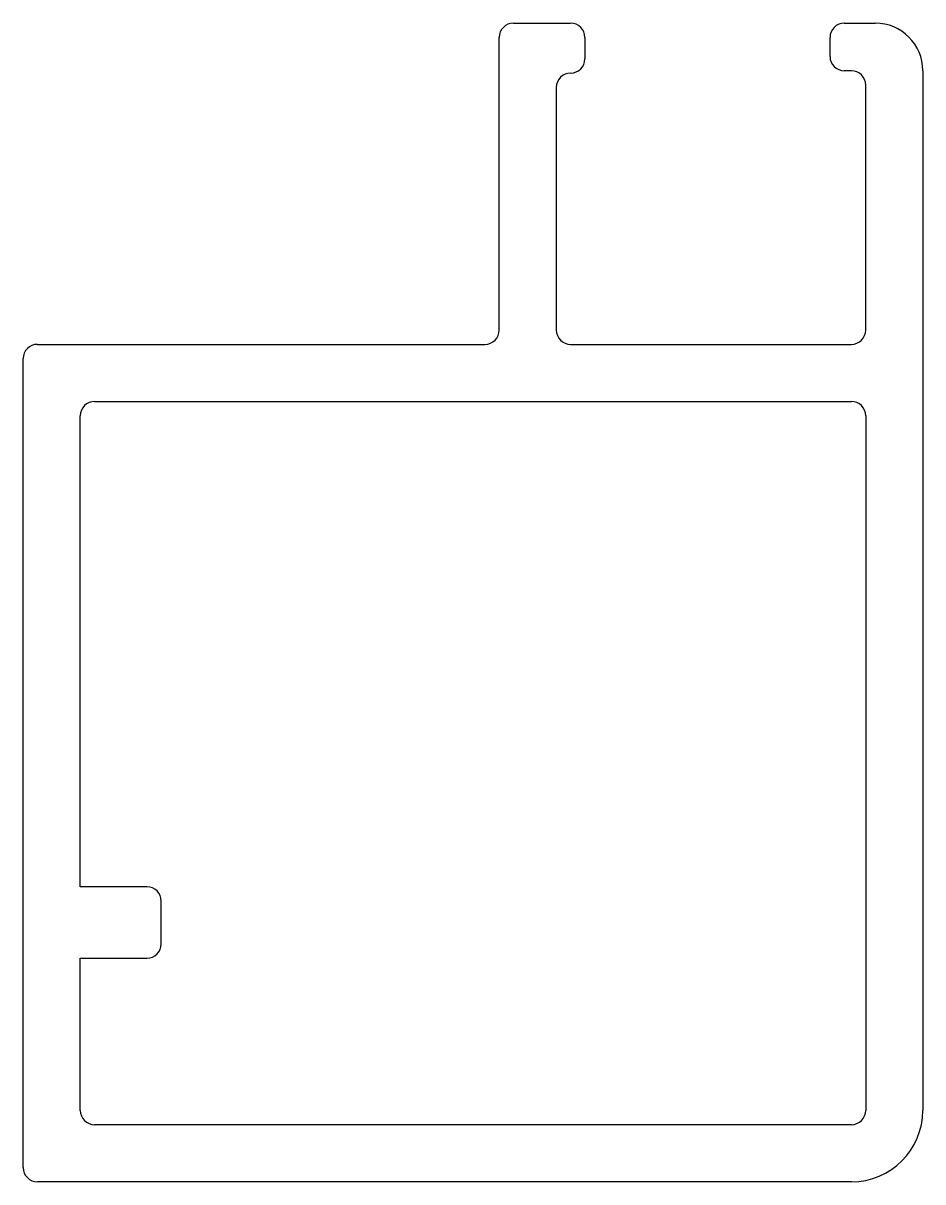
# Model space of a CAD drawing. Extents: x 1.5 to 20.4, y 1.5 to 25.8.
import ezdxf

# ---------------------------------------------------------------- set-up
doc = ezdxf.new("R2010")
doc.units = 0
doc.layers.get('0').update_dxf_attribs({"linetype": 'CONTINUOUS'})

msp = doc.modelspace()

# ---------------------------------------------------------------- linework, layer by layer
for p, q in [((11.78, 25.847), (12.98, 25.847)), ((18.73, 25.847), (19.38, 25.847)), ((11.48, 19.397), (11.48, 25.547)), ((13.28, 25.547), (13.28, 25.097)), ((18.43, 25.147), (18.43, 25.547)), ((18.88, 24.847), (18.73, 24.847)), ((20.38, 24.847), (20.38, 2.997)), ((12.68, 24.497), (12.68, 19.397)), ((19.18, 19.397), (19.18, 24.547)), ((1.78, 19.097), (11.18, 19.097)), ((12.98, 19.097), (18.88, 19.097)), ((1.48, 1.797), (1.48, 18.797)), ((2.98, 17.897), (18.88, 17.897)), ((2.68, 7.697), (2.68, 17.597)), ((19.18, 17.597), (19.18, 2.997)), ((4.08, 7.697), (2.68, 7.697)), ((4.38, 6.497), (4.38, 7.397)), ((2.68, 2.997), (2.68, 6.197)), ((2.68, 6.197), (4.08, 6.197)), ((18.88, 2.697), (2.98, 2.697)), ((18.88, 1.497), (1.78, 1.497))]:
    msp.add_line(p, q)
for centre, radius, start, end in [((11.78, 25.547), 0.3, 90, 180), ((12.98, 25.547), 0.3, 360, 90), ((18.73, 25.547), 0.3, 90, 180), ((19.38, 24.847), 1, 0, 90), ((12.98, 25.097), 0.3, 270, 0), ((18.73, 25.147), 0.3, 180, 270), ((18.88, 24.547), 0.3, 0, 90), ((12.98, 24.497), 0.3, 90, 180), ((11.18, 19.397), 0.3, 270, 360), ((12.98, 19.397), 0.3, 180, 270), ((18.88, 19.397), 0.3, 270, 0), ((1.78, 18.797), 0.3, 90, 180), ((2.98, 17.597), 0.3, 90, 180), ((18.88, 17.597), 0.3, 360, 90), ((4.08, 7.397), 0.3, 0, 90), ((4.08, 6.497), 0.3, 270, 360), ((2.98, 2.997), 0.3, 180, 270), ((18.88, 2.997), 0.3, 270, 0), ((18.88, 2.997), 1.5, 270, 0), ((1.78, 1.797), 0.3, 180, 270)]:
    msp.add_arc(centre, radius, start, end)

doc.saveas('drawing.dxf')
